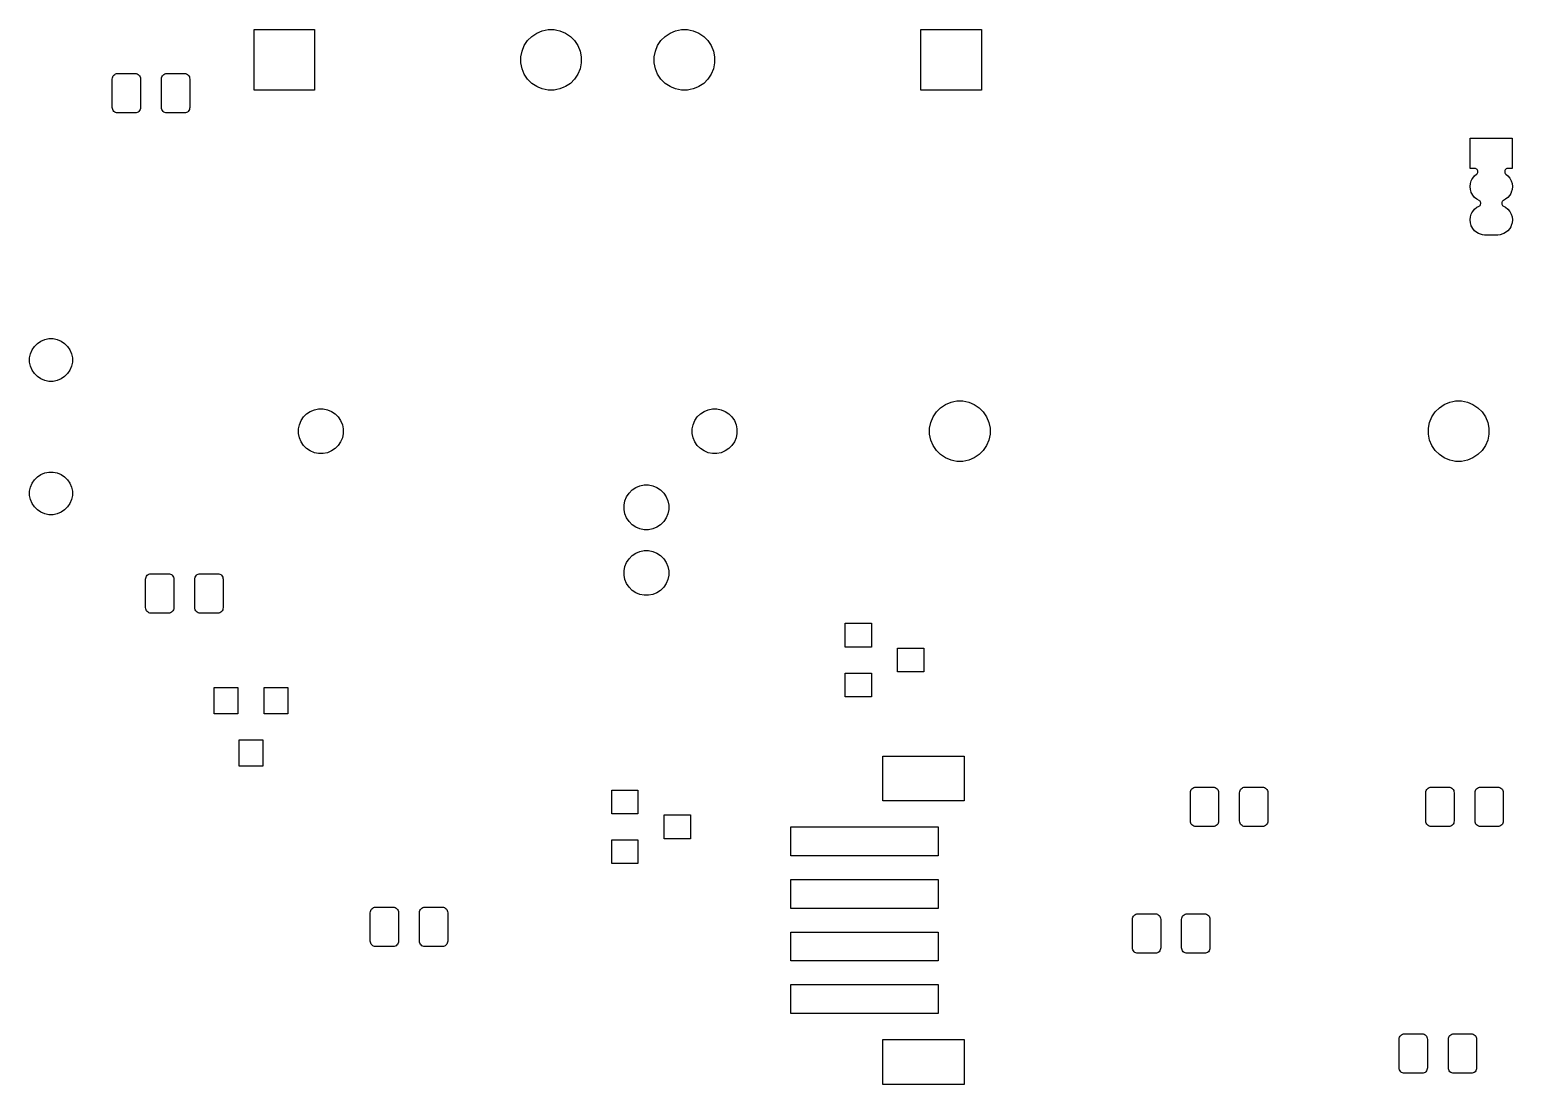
# Model space of a CAD drawing. Extents: x 0.72 to 5.14, y -2.24 to -0.65.
# Drawn here: x 2.918 to 5.142, y -2.236 to -0.655 of the extents above; entities that cross this region are included whole.
import ezdxf

# ---------------------------------------------------------------- set-up
doc = ezdxf.new("R2010")
doc.units = 0
doc.header["$MEASUREMENT"] = 0
doc.layers.add('BLACK', color=7, linetype='CONTINUOUS')

msp = doc.modelspace()

# ---------------------------------------------------------------- linework, layer by layer
at = {"layer": 'BLACK', "linetype": 'CONTINUOUS'}
for p, q in [((3.25469, -0.745315), (3.25469, -0.654685)), ((3.25469, -0.654685), (3.34531, -0.654685)), ((3.34531, -0.654685), (3.34531, -0.745315)), ((3.6648, -0.671113), (3.67111, -0.664802)), ((3.67111, -0.664802), (3.67854, -0.659842)), ((3.67854, -0.659842), (3.68678, -0.656426)), ((3.68678, -0.656426), (3.69116, -0.655556)), ((3.69116, -0.655556), (3.69554, -0.654685)), ((3.69554, -0.654685), (3.70446, -0.654685)), ((3.70446, -0.654685), (3.70884, -0.655556)), ((3.70884, -0.655556), (3.71322, -0.656426)), ((3.71322, -0.656426), (3.72146, -0.659842)), ((3.72146, -0.659842), (3.72889, -0.664802)), ((3.72889, -0.664802), (3.7352, -0.671113)), ((3.8648, -0.671113), (3.87111, -0.664802)), ((3.87111, -0.664802), (3.87854, -0.659842)), ((3.87854, -0.659842), (3.88678, -0.656426)), ((3.88678, -0.656426), (3.89116, -0.655556)), ((3.89116, -0.655556), (3.89554, -0.654685)), ((3.89554, -0.654685), (3.90446, -0.654685)), ((3.90446, -0.654685), (3.90884, -0.655556)), ((3.90884, -0.655556), (3.91322, -0.656426)), ((3.91322, -0.656426), (3.92146, -0.659842)), ((3.92146, -0.659842), (3.92889, -0.664802)), ((3.92889, -0.664802), (3.9352, -0.671113)), ((4.25469, -0.745315), (4.25469, -0.654685)), ((4.25469, -0.654685), (4.34531, -0.654685)), ((4.34531, -0.654685), (4.34531, -0.745315)), ((3.65469, -0.695537), (3.65643, -0.686782)), ((3.65643, -0.686782), (3.65984, -0.678535)), ((3.65984, -0.678535), (3.6648, -0.671113)), ((3.7352, -0.671113), (3.74016, -0.678535)), ((3.74016, -0.678535), (3.74357, -0.686782)), ((3.74357, -0.686782), (3.74531, -0.695537)), ((3.85469, -0.695537), (3.85643, -0.686782)), ((3.85643, -0.686782), (3.85984, -0.678535)), ((3.85984, -0.678535), (3.8648, -0.671113)), ((3.9352, -0.671113), (3.94016, -0.678535)), ((3.94016, -0.678535), (3.94357, -0.686782)), ((3.94357, -0.686782), (3.94531, -0.695537)), ((3.65469, -0.704463), (3.65469, -0.695537)), ((3.65643, -0.713218), (3.65469, -0.704463)), ((3.74531, -0.704463), (3.74357, -0.713218)), ((3.74531, -0.695537), (3.74531, -0.704463)), ((3.85469, -0.704463), (3.85469, -0.695537)), ((3.85643, -0.713218), (3.85469, -0.704463)), ((3.94531, -0.704463), (3.94357, -0.713218)), ((3.94531, -0.695537), (3.94531, -0.704463)), ((3.04189, -0.728814), (3.04207, -0.726989)), ((3.04189, -0.771186), (3.04189, -0.728814)), ((3.04207, -0.726989), (3.04253, -0.725467)), ((3.04253, -0.725467), (3.04328, -0.724064)), ((3.04328, -0.724064), (3.04429, -0.722834)), ((3.04429, -0.722834), (3.04552, -0.721825)), ((3.04552, -0.721825), (3.04692, -0.721075)), ((3.04692, -0.721075), (3.04845, -0.720613)), ((3.04845, -0.720613), (3.05027, -0.720433)), ((3.05027, -0.720433), (3.07591, -0.720433)), ((3.07591, -0.720433), (3.07773, -0.720613)), ((3.07773, -0.720613), (3.07926, -0.721075)), ((3.07926, -0.721075), (3.08066, -0.721825)), ((3.08066, -0.721825), (3.08189, -0.722834)), ((3.08189, -0.722834), (3.0829, -0.724064)), ((3.0829, -0.724064), (3.08365, -0.725467)), ((3.08365, -0.725467), (3.08411, -0.726989)), ((3.08411, -0.726989), (3.08429, -0.728814)), ((3.08429, -0.728814), (3.08429, -0.771186)), ((3.11571, -0.728814), (3.11589, -0.726989)), ((3.11571, -0.771186), (3.11571, -0.728814)), ((3.11589, -0.726989), (3.11635, -0.725467)), ((3.11635, -0.725467), (3.1171, -0.724064)), ((3.1171, -0.724064), (3.11811, -0.722834)), ((3.11811, -0.722834), (3.11934, -0.721825)), ((3.11934, -0.721825), (3.12074, -0.721075)), ((3.12074, -0.721075), (3.12227, -0.720613)), ((3.12227, -0.720613), (3.12409, -0.720433)), ((3.12409, -0.720433), (3.14973, -0.720433)), ((3.14973, -0.720433), (3.15155, -0.720613)), ((3.15155, -0.720613), (3.15308, -0.721075)), ((3.15308, -0.721075), (3.15448, -0.721825)), ((3.15448, -0.721825), (3.15571, -0.722834)), ((3.15571, -0.722834), (3.15672, -0.724064)), ((3.15672, -0.724064), (3.15747, -0.725467)), ((3.15747, -0.725467), (3.15793, -0.726989)), ((3.15793, -0.726989), (3.15811, -0.728814)), ((3.15811, -0.728814), (3.15811, -0.771186)), ((3.65984, -0.721465), (3.65643, -0.713218)), ((3.6648, -0.728887), (3.65984, -0.721465)), ((3.67111, -0.735198), (3.6648, -0.728887)), ((3.7352, -0.728887), (3.72889, -0.735198)), ((3.74016, -0.721465), (3.7352, -0.728887)), ((3.74357, -0.713218), (3.74016, -0.721465)), ((3.85984, -0.721465), (3.85643, -0.713218)), ((3.8648, -0.728887), (3.85984, -0.721465)), ((3.87111, -0.735198), (3.8648, -0.728887)), ((3.9352, -0.728887), (3.92889, -0.735198)), ((3.94016, -0.721465), (3.9352, -0.728887)), ((3.94357, -0.713218), (3.94016, -0.721465)), ((3.34531, -0.745315), (3.25469, -0.745315)), ((3.67854, -0.740158), (3.67111, -0.735198)), ((3.68065, -0.741033), (3.67854, -0.740158)), ((3.67854, -0.740158), (3.67854, -0.740158)), ((3.67854, -0.740158), (3.67854, -0.740158)), ((3.68678, -0.743574), (3.68065, -0.741033)), ((3.69116, -0.744444), (3.68678, -0.743574)), ((3.69554, -0.745315), (3.69116, -0.744444)), ((3.70446, -0.745315), (3.69554, -0.745315)), ((3.70884, -0.744444), (3.70446, -0.745315)), ((3.71322, -0.743574), (3.70884, -0.744444)), ((3.71935, -0.741033), (3.71322, -0.743574)), ((3.72146, -0.740158), (3.71935, -0.741033)), ((3.72889, -0.735198), (3.72146, -0.740158)), ((3.72146, -0.740158), (3.72146, -0.740158)), ((3.72146, -0.740158), (3.72146, -0.740158)), ((3.87854, -0.740158), (3.87111, -0.735198)), ((3.88065, -0.741033), (3.87854, -0.740158)), ((3.87854, -0.740158), (3.87854, -0.740158)), ((3.87854, -0.740158), (3.87854, -0.740158)), ((3.88678, -0.743574), (3.88065, -0.741033)), ((3.89116, -0.744444), (3.88678, -0.743574)), ((3.89554, -0.745315), (3.89116, -0.744444)), ((3.90446, -0.745315), (3.89554, -0.745315)), ((3.90884, -0.744444), (3.90446, -0.745315)), ((3.91322, -0.743574), (3.90884, -0.744444)), ((3.91935, -0.741033), (3.91322, -0.743574)), ((3.92146, -0.740158), (3.91935, -0.741033)), ((3.92889, -0.735198), (3.92146, -0.740158)), ((3.92146, -0.740158), (3.92146, -0.740158)), ((3.92146, -0.740158), (3.92146, -0.740158)), ((4.34531, -0.745315), (4.25469, -0.745315)), ((3.04207, -0.773011), (3.04189, -0.771186)), ((3.04253, -0.774533), (3.04207, -0.773011)), ((3.04328, -0.775936), (3.04253, -0.774533)), ((3.04429, -0.777166), (3.04328, -0.775936)), ((3.04552, -0.778175), (3.04429, -0.777166)), ((3.04692, -0.778925), (3.04552, -0.778175)), ((3.08066, -0.778175), (3.07926, -0.778925)), ((3.08189, -0.777166), (3.08066, -0.778175)), ((3.0829, -0.775936), (3.08189, -0.777166)), ((3.08365, -0.774533), (3.0829, -0.775936)), ((3.08411, -0.773011), (3.08365, -0.774533)), ((3.08429, -0.771186), (3.08411, -0.773011)), ((3.11589, -0.773011), (3.11571, -0.771186)), ((3.11635, -0.774533), (3.11589, -0.773011)), ((3.1171, -0.775936), (3.11635, -0.774533)), ((3.11811, -0.777166), (3.1171, -0.775936)), ((3.11934, -0.778175), (3.11811, -0.777166)), ((3.12074, -0.778925), (3.11934, -0.778175)), ((3.15448, -0.778175), (3.15308, -0.778925)), ((3.15571, -0.777166), (3.15448, -0.778175)), ((3.15672, -0.775936), (3.15571, -0.777166)), ((3.15747, -0.774533), (3.15672, -0.775936)), ((3.15793, -0.773011), (3.15747, -0.774533)), ((3.15811, -0.771186), (3.15793, -0.773011)), ((3.04845, -0.779387), (3.04692, -0.778925)), ((3.05027, -0.779567), (3.04845, -0.779387)), ((3.07591, -0.779567), (3.05027, -0.779567)), ((3.07773, -0.779387), (3.07591, -0.779567)), ((3.07926, -0.778925), (3.07773, -0.779387)), ((3.12227, -0.779387), (3.12074, -0.778925)), ((3.12409, -0.779567), (3.12227, -0.779387)), ((3.14973, -0.779567), (3.12409, -0.779567)), ((3.15155, -0.779387), (3.14973, -0.779567)), ((3.15308, -0.778925), (3.15155, -0.779387)), ((5.07846, -0.862677), (5.07846, -0.817323)), ((5.07846, -0.817323), (5.14154, -0.817323)), ((5.14154, -0.817323), (5.14154, -0.862677)), ((5.08493, -0.862677), (5.07846, -0.862677)), ((5.08542, -0.862701), (5.08493, -0.862677)), ((5.08636, -0.862889), (5.08542, -0.862701)), ((5.08725, -0.863258), (5.08636, -0.862889)), ((5.08806, -0.863794), (5.08725, -0.863258)), ((5.08874, -0.864476), (5.08806, -0.863794)), ((5.08927, -0.865279), (5.08874, -0.864476)), ((5.08964, -0.86617), (5.08927, -0.865279)), ((5.08983, -0.867116), (5.08964, -0.86617)), ((5.08983, -0.868081), (5.08983, -0.867116)), ((5.13024, -0.866638), (5.13014, -0.867598)), ((5.13052, -0.865715), (5.13024, -0.866638)), ((5.13097, -0.864864), (5.13052, -0.865715)), ((5.13159, -0.864119), (5.13097, -0.864864)), ((5.13233, -0.863507), (5.13159, -0.864119)), ((5.13318, -0.863052), (5.13233, -0.863507)), ((5.13411, -0.862772), (5.13318, -0.863052)), ((5.13507, -0.862677), (5.13411, -0.862772)), ((5.14154, -0.862677), (5.13507, -0.862677)), ((5.07835, -0.89), (5.07879, -0.885554)), ((5.07879, -0.885554), (5.08009, -0.88128)), ((5.08009, -0.88128), (5.08111, -0.879363)), ((5.08009, -0.88128), (5.08009, -0.88128)), ((5.08111, -0.879363), (5.0822, -0.87734)), ((5.0822, -0.87734), (5.08503, -0.873887)), ((5.08503, -0.873887), (5.08806, -0.871402)), ((5.08806, -0.871402), (5.08874, -0.87072)), ((5.08874, -0.87072), (5.08927, -0.869918)), ((5.08927, -0.869918), (5.08964, -0.869027)), ((5.08964, -0.869027), (5.08983, -0.868081)), ((5.13014, -0.867598), (5.13024, -0.868558)), ((5.13024, -0.868558), (5.13052, -0.869482)), ((5.13052, -0.869482), (5.13097, -0.870332)), ((5.13097, -0.870332), (5.13159, -0.871078)), ((5.13159, -0.871078), (5.13194, -0.871402)), ((5.13194, -0.871402), (5.13497, -0.873887)), ((5.13497, -0.873887), (5.1378, -0.87734)), ((5.1378, -0.87734), (5.13889, -0.879363)), ((5.13889, -0.879363), (5.13991, -0.88128)), ((5.13991, -0.88128), (5.13991, -0.88128)), ((5.13991, -0.88128), (5.14121, -0.885554)), ((5.14121, -0.885554), (5.14165, -0.89)), ((5.07879, -0.894446), (5.07835, -0.89)), ((5.08, -0.898434), (5.07879, -0.894446)), ((5.08009, -0.89872), (5.08, -0.898434)), ((5.08085, -0.900142), (5.08009, -0.89872)), ((5.0822, -0.90266), (5.08085, -0.900142)), ((5.08503, -0.906113), (5.0822, -0.90266)), ((5.08848, -0.908947), (5.08503, -0.906113)), ((5.09169, -0.91066), (5.08848, -0.908947)), ((5.09249, -0.911196), (5.09169, -0.91066)), ((5.09317, -0.911878), (5.09249, -0.911196)), ((5.12751, -0.911196), (5.12683, -0.911878)), ((5.12831, -0.91066), (5.12751, -0.911196)), ((5.13152, -0.908947), (5.12831, -0.91066)), ((5.13497, -0.906113), (5.13152, -0.908947)), ((5.1378, -0.90266), (5.13497, -0.906113)), ((5.13915, -0.900142), (5.1378, -0.90266)), ((5.13991, -0.89872), (5.13915, -0.900142)), ((5.14, -0.898434), (5.13991, -0.89872)), ((5.14121, -0.894446), (5.14, -0.898434)), ((5.14165, -0.89), (5.14121, -0.894446)), ((5.07879, -0.935554), (5.08009, -0.93128)), ((5.08009, -0.93128), (5.081, -0.92958)), ((5.08009, -0.93128), (5.08009, -0.93128)), ((5.081, -0.92958), (5.0822, -0.92734)), ((5.0822, -0.92734), (5.08503, -0.923887)), ((5.08503, -0.923887), (5.08848, -0.921053)), ((5.08848, -0.921053), (5.09169, -0.91934)), ((5.09169, -0.91934), (5.09249, -0.918804)), ((5.09249, -0.918804), (5.09317, -0.918122)), ((5.09371, -0.91268), (5.09317, -0.911878)), ((5.09317, -0.918122), (5.09371, -0.91732)), ((5.09408, -0.913571), (5.09371, -0.91268)), ((5.09371, -0.91732), (5.09408, -0.916429)), ((5.09427, -0.914518), (5.09408, -0.913571)), ((5.09408, -0.916429), (5.09427, -0.915482)), ((5.09427, -0.915482), (5.09427, -0.914518)), ((5.12592, -0.913571), (5.12573, -0.914518)), ((5.12573, -0.914518), (5.12573, -0.915482)), ((5.12573, -0.915482), (5.12592, -0.916429)), ((5.12629, -0.91268), (5.12592, -0.913571)), ((5.12592, -0.916429), (5.12629, -0.91732)), ((5.12683, -0.911878), (5.12629, -0.91268)), ((5.12629, -0.91732), (5.12683, -0.918122)), ((5.12683, -0.918122), (5.12751, -0.918804)), ((5.12751, -0.918804), (5.12831, -0.91934)), ((5.12831, -0.91934), (5.13152, -0.921053)), ((5.13152, -0.921053), (5.13497, -0.923887)), ((5.13497, -0.923887), (5.1378, -0.92734)), ((5.1378, -0.92734), (5.139, -0.92958)), ((5.139, -0.92958), (5.13991, -0.93128)), ((5.13991, -0.93128), (5.13991, -0.93128)), ((5.13991, -0.93128), (5.14121, -0.935554)), ((5.07835, -0.94), (5.07879, -0.935554)), ((5.07879, -0.944446), (5.07835, -0.94)), ((5.08, -0.948434), (5.07879, -0.944446)), ((5.08009, -0.94872), (5.08, -0.948434)), ((5.08085, -0.950142), (5.08009, -0.94872)), ((5.0822, -0.95266), (5.08085, -0.950142)), ((5.08503, -0.956113), (5.0822, -0.95266)), ((5.08848, -0.958947), (5.08503, -0.956113)), ((5.13497, -0.956113), (5.13152, -0.958947)), ((5.1378, -0.95266), (5.13497, -0.956113)), ((5.13915, -0.950142), (5.1378, -0.95266)), ((5.13991, -0.94872), (5.13915, -0.950142)), ((5.14, -0.948434), (5.13991, -0.94872)), ((5.14121, -0.944446), (5.14, -0.948434)), ((5.14121, -0.935554), (5.14165, -0.94)), ((5.14165, -0.94), (5.14121, -0.944446)), ((5.091, -0.960292), (5.08848, -0.958947)), ((5.09242, -0.961052), (5.091, -0.960292)), ((5.0967, -0.962349), (5.09242, -0.961052)), ((5.09242, -0.961052), (5.09242, -0.961052)), ((5.10003, -0.962677), (5.0967, -0.962349)), ((5.11997, -0.962677), (5.10003, -0.962677)), ((5.1233, -0.962349), (5.11997, -0.962677)), ((5.12758, -0.961052), (5.1233, -0.962349)), ((5.129, -0.960292), (5.12758, -0.961052)), ((5.12758, -0.961052), (5.12758, -0.961052)), ((5.13152, -0.958947), (5.129, -0.960292)), ((2.92163, -1.13484), (2.92514, -1.1296)), ((2.92514, -1.1296), (2.9296, -1.12514)), ((2.9296, -1.12514), (2.93484, -1.12163)), ((2.93484, -1.12163), (2.94066, -1.11922)), ((2.94066, -1.11922), (2.94685, -1.11799)), ((2.94685, -1.11799), (2.95315, -1.11799)), ((2.95315, -1.11799), (2.95934, -1.11922)), ((2.95934, -1.11922), (2.96516, -1.12163)), ((2.96516, -1.12163), (2.9704, -1.12514)), ((2.9704, -1.12514), (2.97486, -1.1296)), ((2.97486, -1.1296), (2.97837, -1.13484)), ((2.91799, -1.14685), (2.91922, -1.14066)), ((2.91799, -1.15315), (2.91799, -1.14685)), ((2.91922, -1.15934), (2.91799, -1.15315)), ((2.91922, -1.14066), (2.92163, -1.13484)), ((2.97837, -1.13484), (2.98078, -1.14066)), ((2.98078, -1.14066), (2.98201, -1.14685)), ((2.98201, -1.15315), (2.98078, -1.15934)), ((2.98201, -1.14685), (2.98201, -1.15315)), ((2.92163, -1.16516), (2.91922, -1.15934)), ((2.92514, -1.1704), (2.92163, -1.16516)), ((2.9296, -1.17486), (2.92514, -1.1704)), ((2.93484, -1.17836), (2.9296, -1.17486)), ((2.94066, -1.18078), (2.93484, -1.17836)), ((2.96516, -1.17836), (2.95934, -1.18078)), ((2.9704, -1.17486), (2.96516, -1.17836)), ((2.97486, -1.1704), (2.9704, -1.17486)), ((2.97837, -1.16516), (2.97486, -1.1704)), ((2.98078, -1.15934), (2.97837, -1.16516)), ((2.94685, -1.18201), (2.94066, -1.18078)), ((2.95315, -1.18201), (2.94685, -1.18201)), ((2.95934, -1.18078), (2.95315, -1.18201)), ((4.27786, -1.22787), (4.28417, -1.22156)), ((4.28417, -1.22156), (4.29159, -1.2166)), ((4.29159, -1.2166), (4.29984, -1.21318)), ((4.29984, -1.21318), (4.30421, -1.21231)), ((4.30421, -1.21231), (4.30859, -1.21144)), ((4.30859, -1.21144), (4.31752, -1.21144)), ((4.31752, -1.21144), (4.3219, -1.21231)), ((4.3219, -1.21231), (4.32627, -1.21318)), ((4.32627, -1.21318), (4.33452, -1.2166)), ((4.33452, -1.2166), (4.34194, -1.22156)), ((4.34194, -1.22156), (4.34825, -1.22787)), ((5.02589, -1.22787), (5.0322, -1.22156)), ((5.0322, -1.22156), (5.03962, -1.2166)), ((5.03962, -1.2166), (5.04787, -1.21318)), ((5.04787, -1.21318), (5.05225, -1.21231)), ((5.05225, -1.21231), (5.05662, -1.21144)), ((5.05662, -1.21144), (5.06555, -1.21144)), ((5.06555, -1.21144), (5.06993, -1.21231)), ((5.06993, -1.21231), (5.0743, -1.21318)), ((5.0743, -1.21318), (5.08255, -1.2166)), ((5.08255, -1.2166), (5.08997, -1.22156)), ((5.08997, -1.22156), (5.09629, -1.22787)), ((3.32251, -1.24698), (3.32503, -1.24089)), ((3.32503, -1.24089), (3.3287, -1.2354)), ((3.3287, -1.2354), (3.33337, -1.23073)), ((3.33337, -1.23073), (3.33885, -1.22707)), ((3.33885, -1.22707), (3.34495, -1.22454)), ((3.34495, -1.22454), (3.35142, -1.22325)), ((3.35142, -1.22325), (3.35802, -1.22325)), ((3.35802, -1.22325), (3.3645, -1.22454)), ((3.3645, -1.22454), (3.37059, -1.22707)), ((3.37059, -1.22707), (3.37608, -1.23073)), ((3.37608, -1.23073), (3.38075, -1.2354)), ((3.38075, -1.2354), (3.38442, -1.24089)), ((3.38442, -1.24089), (3.38694, -1.24698)), ((3.91306, -1.24698), (3.91558, -1.24089)), ((3.91558, -1.24089), (3.91925, -1.2354)), ((3.91925, -1.2354), (3.92392, -1.23073)), ((3.92392, -1.23073), (3.92941, -1.22707)), ((3.92941, -1.22707), (3.9355, -1.22454)), ((3.9355, -1.22454), (3.94198, -1.22325)), ((3.94198, -1.22325), (3.94858, -1.22325)), ((3.94858, -1.22325), (3.95505, -1.22454)), ((3.95505, -1.22454), (3.96115, -1.22707)), ((3.96115, -1.22707), (3.96663, -1.23073)), ((3.96663, -1.23073), (3.9713, -1.2354)), ((3.9713, -1.2354), (3.97497, -1.24089)), ((3.97497, -1.24089), (3.97749, -1.24698)), ((4.26774, -1.25229), (4.26948, -1.24354)), ((4.26948, -1.24354), (4.2729, -1.23529)), ((4.2729, -1.23529), (4.27786, -1.22787)), ((4.2729, -1.23529), (4.2729, -1.23529)), ((4.34825, -1.22787), (4.35321, -1.23529)), ((4.35321, -1.23529), (4.35321, -1.23529)), ((4.35321, -1.23529), (4.35663, -1.24354)), ((4.35663, -1.24354), (4.35837, -1.25229)), ((5.01577, -1.25229), (5.01751, -1.24354)), ((5.01751, -1.24354), (5.02093, -1.23529)), ((5.02093, -1.23529), (5.02589, -1.22787)), ((5.02093, -1.23529), (5.02093, -1.23529)), ((5.09629, -1.22787), (5.10124, -1.23529)), ((5.10124, -1.23529), (5.10124, -1.23529)), ((5.10124, -1.23529), (5.10466, -1.24354)), ((5.10466, -1.24354), (5.1064, -1.25229)), ((3.32122, -1.25346), (3.32251, -1.24698)), ((3.32122, -1.26006), (3.32122, -1.25346)), ((3.32251, -1.26653), (3.32122, -1.26006)), ((3.32503, -1.27263), (3.32251, -1.26653)), ((3.38694, -1.26653), (3.38442, -1.27263)), ((3.38694, -1.24698), (3.38823, -1.25346)), ((3.38823, -1.26006), (3.38694, -1.26653)), ((3.38823, -1.25346), (3.38823, -1.26006)), ((3.91177, -1.25346), (3.91306, -1.24698)), ((3.91177, -1.26006), (3.91177, -1.25346)), ((3.91306, -1.26653), (3.91177, -1.26006)), ((3.91558, -1.27263), (3.91306, -1.26653)), ((3.97749, -1.26653), (3.97497, -1.27263)), ((3.97749, -1.24698), (3.97878, -1.25346)), ((3.97878, -1.26006), (3.97749, -1.26653)), ((3.97878, -1.25346), (3.97878, -1.26006)), ((4.26774, -1.26122), (4.26774, -1.25229)), ((4.26948, -1.26997), (4.26774, -1.26122)), ((4.35837, -1.26122), (4.35663, -1.26997)), ((4.35837, -1.25229), (4.35837, -1.26122)), ((5.01577, -1.26122), (5.01577, -1.25229)), ((5.01751, -1.26997), (5.01577, -1.26122)), ((5.1064, -1.26122), (5.10466, -1.26997)), ((5.1064, -1.25229), (5.1064, -1.26122)), ((3.3287, -1.27811), (3.32503, -1.27263)), ((3.33337, -1.28278), (3.3287, -1.27811)), ((3.33885, -1.28645), (3.33337, -1.28278)), ((3.34495, -1.28897), (3.33885, -1.28645)), ((3.35142, -1.29026), (3.34495, -1.28897)), ((3.3645, -1.28897), (3.35802, -1.29026)), ((3.37059, -1.28645), (3.3645, -1.28897)), ((3.37608, -1.28278), (3.37059, -1.28645)), ((3.38075, -1.27811), (3.37608, -1.28278)), ((3.38442, -1.27263), (3.38075, -1.27811)), ((3.91925, -1.27811), (3.91558, -1.27263)), ((3.92392, -1.28278), (3.91925, -1.27811)), ((3.92941, -1.28645), (3.92392, -1.28278)), ((3.9355, -1.28897), (3.92941, -1.28645)), ((3.94198, -1.29026), (3.9355, -1.28897)), ((3.95505, -1.28897), (3.94858, -1.29026)), ((3.96115, -1.28645), (3.95505, -1.28897)), ((3.96663, -1.28278), (3.96115, -1.28645)), ((3.9713, -1.27811), (3.96663, -1.28278)), ((3.97497, -1.27263), (3.9713, -1.27811)), ((4.27285, -1.27811), (4.26948, -1.26997)), ((4.2729, -1.27822), (4.27285, -1.27811)), ((4.27786, -1.28564), (4.2729, -1.27822)), ((4.28417, -1.29195), (4.27786, -1.28564)), ((4.34825, -1.28564), (4.34194, -1.29195)), ((4.35321, -1.27822), (4.34825, -1.28564)), ((4.35326, -1.27811), (4.35321, -1.27822)), ((4.35663, -1.26997), (4.35326, -1.27811)), ((5.02088, -1.27811), (5.01751, -1.26997)), ((5.02093, -1.27822), (5.02088, -1.27811)), ((5.02589, -1.28564), (5.02093, -1.27822)), ((5.0322, -1.29195), (5.02589, -1.28564)), ((5.09629, -1.28564), (5.08997, -1.29195)), ((5.10124, -1.27822), (5.09629, -1.28564)), ((5.10129, -1.27811), (5.10124, -1.27822)), ((5.10466, -1.26997), (5.10129, -1.27811)), ((3.35802, -1.29026), (3.35142, -1.29026)), ((3.94858, -1.29026), (3.94198, -1.29026)), ((4.29159, -1.29691), (4.28417, -1.29195)), ((4.29984, -1.30033), (4.29159, -1.29691)), ((4.30421, -1.3012), (4.29984, -1.30033)), ((4.30859, -1.30207), (4.30421, -1.3012)), ((4.31752, -1.30207), (4.30859, -1.30207)), ((4.3219, -1.3012), (4.31752, -1.30207)), ((4.32627, -1.30033), (4.3219, -1.3012)), ((4.33452, -1.29691), (4.32627, -1.30033)), ((4.34194, -1.29195), (4.33452, -1.29691)), ((5.03962, -1.29691), (5.0322, -1.29195)), ((5.04787, -1.30033), (5.03962, -1.29691)), ((5.05225, -1.3012), (5.04787, -1.30033)), ((5.05662, -1.30207), (5.05225, -1.3012)), ((5.06555, -1.30207), (5.05662, -1.30207)), ((5.06993, -1.3012), (5.06555, -1.30207)), ((5.0743, -1.30033), (5.06993, -1.3012)), ((5.08255, -1.29691), (5.0743, -1.30033)), ((5.08997, -1.29195), (5.08255, -1.29691)), ((2.92163, -1.33484), (2.92514, -1.3296)), ((2.92514, -1.3296), (2.9296, -1.32514)), ((2.9296, -1.32514), (2.93484, -1.32163)), ((2.93484, -1.32163), (2.94066, -1.31922)), ((2.94066, -1.31922), (2.94685, -1.31799)), ((2.94685, -1.31799), (2.95315, -1.31799)), ((2.95315, -1.31799), (2.95934, -1.31922)), ((2.95934, -1.31922), (2.96516, -1.32163)), ((2.96516, -1.32163), (2.9704, -1.32514)), ((2.9704, -1.32514), (2.97486, -1.3296)), ((2.97486, -1.3296), (2.97837, -1.33484)), ((2.91799, -1.34685), (2.91922, -1.34066)), ((2.91799, -1.35315), (2.91799, -1.34685)), ((2.91922, -1.35934), (2.91799, -1.35315)), ((2.91922, -1.34066), (2.92163, -1.33484)), ((2.97837, -1.33484), (2.98078, -1.34066)), ((2.98078, -1.34066), (2.98201, -1.34685)), ((2.98201, -1.35315), (2.98078, -1.35934)), ((2.98201, -1.34685), (2.98201, -1.35315)), ((3.8107, -1.36116), (3.81322, -1.35506)), ((3.81322, -1.35506), (3.81689, -1.34957)), ((3.81689, -1.34957), (3.82156, -1.3449)), ((3.82156, -1.3449), (3.82704, -1.34124)), ((3.82704, -1.34124), (3.83314, -1.33871)), ((3.83314, -1.33871), (3.83961, -1.33743)), ((3.83961, -1.33743), (3.84621, -1.33743)), ((3.84621, -1.33743), (3.85269, -1.33871)), ((3.85269, -1.33871), (3.85878, -1.34124)), ((3.85878, -1.34124), (3.86427, -1.3449)), ((3.86427, -1.3449), (3.86894, -1.34957)), ((3.86894, -1.34957), (3.8726, -1.35506)), ((3.8726, -1.35506), (3.87513, -1.36116)), ((2.92163, -1.36516), (2.91922, -1.35934)), ((2.92514, -1.3704), (2.92163, -1.36516)), ((2.9296, -1.37486), (2.92514, -1.3704)), ((2.93484, -1.37837), (2.9296, -1.37486)), ((2.94066, -1.38078), (2.93484, -1.37837)), ((2.96516, -1.37837), (2.95934, -1.38078)), ((2.9704, -1.37486), (2.96516, -1.37837)), ((2.97486, -1.3704), (2.9704, -1.37486)), ((2.97837, -1.36516), (2.97486, -1.3704)), ((2.98078, -1.35934), (2.97837, -1.36516)), ((3.80941, -1.36763), (3.8107, -1.36116)), ((3.80941, -1.37423), (3.80941, -1.36763)), ((3.8107, -1.3807), (3.80941, -1.37423)), ((3.87513, -1.36116), (3.87642, -1.36763)), ((3.87642, -1.37423), (3.87513, -1.3807)), ((3.87642, -1.36763), (3.87642, -1.37423)), ((2.94685, -1.38201), (2.94066, -1.38078)), ((2.95315, -1.38201), (2.94685, -1.38201)), ((2.95934, -1.38078), (2.95315, -1.38201)), ((3.81322, -1.3868), (3.8107, -1.3807)), ((3.81689, -1.39229), (3.81322, -1.3868)), ((3.82156, -1.39695), (3.81689, -1.39229)), ((3.82704, -1.40062), (3.82156, -1.39695)), ((3.83314, -1.40315), (3.82704, -1.40062)), ((3.85878, -1.40062), (3.85269, -1.40315)), ((3.86427, -1.39695), (3.85878, -1.40062)), ((3.86894, -1.39229), (3.86427, -1.39695)), ((3.8726, -1.3868), (3.86894, -1.39229)), ((3.87513, -1.3807), (3.8726, -1.3868)), ((3.83961, -1.40443), (3.83314, -1.40315)), ((3.84621, -1.40443), (3.83961, -1.40443)), ((3.85269, -1.40315), (3.84621, -1.40443)), ((3.81689, -1.448), (3.82156, -1.44333)), ((3.82156, -1.44333), (3.82704, -1.43966)), ((3.82704, -1.43966), (3.83314, -1.43714)), ((3.83314, -1.43714), (3.83961, -1.43585)), ((3.83961, -1.43585), (3.84621, -1.43585)), ((3.84621, -1.43585), (3.85269, -1.43714)), ((3.85269, -1.43714), (3.85878, -1.43966)), ((3.85878, -1.43966), (3.86427, -1.44333)), ((3.86427, -1.44333), (3.86894, -1.448)), ((3.80941, -1.46605), (3.8107, -1.45958)), ((3.80941, -1.47265), (3.80941, -1.46605)), ((3.8107, -1.45958), (3.81322, -1.45348)), ((3.81322, -1.45348), (3.81689, -1.448)), ((3.86894, -1.448), (3.8726, -1.45348)), ((3.8726, -1.45348), (3.87513, -1.45958)), ((3.87513, -1.45958), (3.87642, -1.46605)), ((3.87642, -1.46605), (3.87642, -1.47265)), ((3.09189, -1.47881), (3.09207, -1.47699)), ((3.09189, -1.52119), (3.09189, -1.47881)), ((3.09207, -1.47699), (3.09253, -1.47547)), ((3.09253, -1.47547), (3.09328, -1.47406)), ((3.09328, -1.47406), (3.09429, -1.47283)), ((3.09429, -1.47283), (3.09552, -1.47182)), ((3.09552, -1.47182), (3.09692, -1.47107)), ((3.09692, -1.47107), (3.09845, -1.47061)), ((3.09845, -1.47061), (3.10027, -1.47043)), ((3.10027, -1.47043), (3.12591, -1.47043)), ((3.12591, -1.47043), (3.12773, -1.47061)), ((3.12773, -1.47061), (3.12926, -1.47107)), ((3.12926, -1.47107), (3.13066, -1.47182)), ((3.13066, -1.47182), (3.13189, -1.47283)), ((3.13189, -1.47283), (3.1329, -1.47406)), ((3.1329, -1.47406), (3.13365, -1.47547)), ((3.13365, -1.47547), (3.13411, -1.47699)), ((3.13411, -1.47699), (3.13429, -1.47881)), ((3.13429, -1.47881), (3.13429, -1.52119)), ((3.16571, -1.47881), (3.16589, -1.47699)), ((3.16571, -1.52119), (3.16571, -1.47881)), ((3.16589, -1.47699), (3.16635, -1.47547)), ((3.16635, -1.47547), (3.1671, -1.47406)), ((3.1671, -1.47406), (3.16811, -1.47283)), ((3.16811, -1.47283), (3.16934, -1.47182)), ((3.16934, -1.47182), (3.17074, -1.47107)), ((3.17074, -1.47107), (3.17227, -1.47061)), ((3.17227, -1.47061), (3.17409, -1.47043)), ((3.17409, -1.47043), (3.19973, -1.47043)), ((3.19973, -1.47043), (3.20155, -1.47061)), ((3.20155, -1.47061), (3.20308, -1.47107)), ((3.20308, -1.47107), (3.20448, -1.47182)), ((3.20448, -1.47182), (3.20571, -1.47283)), ((3.20571, -1.47283), (3.20672, -1.47406)), ((3.20672, -1.47406), (3.20747, -1.47547)), ((3.20747, -1.47547), (3.20793, -1.47699)), ((3.20793, -1.47699), (3.20811, -1.47881)), ((3.20811, -1.47881), (3.20811, -1.52119)), ((3.8107, -1.47913), (3.80941, -1.47265)), ((3.81322, -1.48522), (3.8107, -1.47913)), ((3.81689, -1.49071), (3.81322, -1.48522)), ((3.8726, -1.48522), (3.86894, -1.49071)), ((3.87513, -1.47913), (3.8726, -1.48522)), ((3.87642, -1.47265), (3.87513, -1.47913)), ((3.82156, -1.49538), (3.81689, -1.49071)), ((3.82704, -1.49905), (3.82156, -1.49538)), ((3.83314, -1.50157), (3.82704, -1.49905)), ((3.83961, -1.50286), (3.83314, -1.50157)), ((3.84621, -1.50286), (3.83961, -1.50286)), ((3.85269, -1.50157), (3.84621, -1.50286)), ((3.85878, -1.49905), (3.85269, -1.50157)), ((3.86427, -1.49538), (3.85878, -1.49905)), ((3.86894, -1.49071), (3.86427, -1.49538)), ((3.09207, -1.52301), (3.09189, -1.52119)), ((3.09253, -1.52453), (3.09207, -1.52301)), ((3.09328, -1.52594), (3.09253, -1.52453)), ((3.09429, -1.52717), (3.09328, -1.52594)), ((3.09552, -1.52818), (3.09429, -1.52717)), ((3.09692, -1.52893), (3.09552, -1.52818)), ((3.09845, -1.52939), (3.09692, -1.52893)), ((3.10027, -1.52957), (3.09845, -1.52939)), ((3.12591, -1.52957), (3.10027, -1.52957)), ((3.12773, -1.52939), (3.12591, -1.52957)), ((3.12926, -1.52893), (3.12773, -1.52939)), ((3.13066, -1.52818), (3.12926, -1.52893)), ((3.13189, -1.52717), (3.13066, -1.52818)), ((3.1329, -1.52594), (3.13189, -1.52717)), ((3.13365, -1.52453), (3.1329, -1.52594)), ((3.13411, -1.52301), (3.13365, -1.52453)), ((3.13429, -1.52119), (3.13411, -1.52301)), ((3.16589, -1.52301), (3.16571, -1.52119)), ((3.16635, -1.52453), (3.16589, -1.52301)), ((3.1671, -1.52594), (3.16635, -1.52453)), ((3.16811, -1.52717), (3.1671, -1.52594)), ((3.16934, -1.52818), (3.16811, -1.52717)), ((3.17074, -1.52893), (3.16934, -1.52818)), ((3.17227, -1.52939), (3.17074, -1.52893)), ((3.17409, -1.52957), (3.17227, -1.52939)), ((3.19973, -1.52957), (3.17409, -1.52957)), ((3.20155, -1.52939), (3.19973, -1.52957)), ((3.20308, -1.52893), (3.20155, -1.52939)), ((3.20448, -1.52818), (3.20308, -1.52893)), ((3.20571, -1.52717), (3.20448, -1.52818)), ((3.20672, -1.52594), (3.20571, -1.52717)), ((3.20747, -1.52453), (3.20672, -1.52594)), ((3.20793, -1.52301), (3.20747, -1.52453)), ((3.20811, -1.52119), (3.20793, -1.52301)), ((4.14091, -1.58035), (4.14091, -1.54484)), ((4.14091, -1.54484), (4.18035, -1.54484)), ((4.18035, -1.54484), (4.18035, -1.58035)), ((4.18035, -1.58035), (4.14091, -1.58035)), ((4.21965, -1.61776), (4.21965, -1.58224)), ((4.21965, -1.58224), (4.25909, -1.58224)), ((4.25909, -1.58224), (4.25909, -1.61776)), ((4.14091, -1.65516), (4.14091, -1.61965)), ((4.14091, -1.61965), (4.18035, -1.61965)), ((4.18035, -1.61965), (4.18035, -1.65516)), ((4.25909, -1.61776), (4.21965, -1.61776)), ((3.19484, -1.68035), (3.19484, -1.64091)), ((3.19484, -1.64091), (3.23035, -1.64091)), ((3.23035, -1.64091), (3.23035, -1.68035)), ((3.26965, -1.68035), (3.26965, -1.64091)), ((3.26965, -1.64091), (3.30516, -1.64091)), ((3.30516, -1.64091), (3.30516, -1.68035)), ((4.18035, -1.65516), (4.14091, -1.65516)), ((3.23035, -1.68035), (3.19484, -1.68035)), ((3.30516, -1.68035), (3.26965, -1.68035)), ((3.23224, -1.75909), (3.23224, -1.71965)), ((3.23224, -1.71965), (3.26776, -1.71965)), ((3.26776, -1.71965), (3.26776, -1.75909)), ((4.19752, -1.81091), (4.19752, -1.7439)), ((4.19752, -1.7439), (4.31965, -1.7439)), ((4.31965, -1.7439), (4.31965, -1.81091)), ((3.26776, -1.75909), (3.23224, -1.75909)), ((3.79091, -1.83035), (3.79091, -1.79484)), ((3.79091, -1.79484), (3.83035, -1.79484)), ((3.83035, -1.79484), (3.83035, -1.83035)), ((4.6588, -1.79881), (4.65898, -1.79699)), ((4.6588, -1.84119), (4.6588, -1.79881)), ((4.65898, -1.79699), (4.65944, -1.79547)), ((4.65944, -1.79547), (4.66019, -1.79406)), ((4.66019, -1.79406), (4.6612, -1.79283)), ((4.6612, -1.79283), (4.66243, -1.79182)), ((4.66243, -1.79182), (4.66383, -1.79107)), ((4.66383, -1.79107), (4.66536, -1.79061)), ((4.66536, -1.79061), (4.66718, -1.79043)), ((4.66718, -1.79043), (4.69282, -1.79043)), ((4.69282, -1.79043), (4.69464, -1.79061)), ((4.69464, -1.79061), (4.69617, -1.79107)), ((4.69617, -1.79107), (4.69757, -1.79182)), ((4.69757, -1.79182), (4.6988, -1.79283)), ((4.6988, -1.79283), (4.69981, -1.79406)), ((4.69981, -1.79406), (4.70056, -1.79547)), ((4.70056, -1.79547), (4.70102, -1.79699)), ((4.70102, -1.79699), (4.7012, -1.79881)), ((4.7012, -1.79881), (4.7012, -1.84119)), ((4.73262, -1.79881), (4.7328, -1.79699)), ((4.73262, -1.84119), (4.73262, -1.79881)), ((4.7328, -1.79699), (4.73326, -1.79547)), ((4.73326, -1.79547), (4.73401, -1.79406)), ((4.73401, -1.79406), (4.73502, -1.79283)), ((4.73502, -1.79283), (4.73625, -1.79182)), ((4.73625, -1.79182), (4.73765, -1.79107)), ((4.73765, -1.79107), (4.73917, -1.79061)), ((4.73917, -1.79061), (4.741, -1.79043)), ((4.741, -1.79043), (4.76664, -1.79043)), ((4.76664, -1.79043), (4.76846, -1.79061)), ((4.76846, -1.79061), (4.76999, -1.79107)), ((4.76999, -1.79107), (4.77139, -1.79182)), ((4.77139, -1.79182), (4.77262, -1.79283)), ((4.77262, -1.79283), (4.77363, -1.79406)), ((4.77363, -1.79406), (4.77438, -1.79547)), ((4.77438, -1.79547), (4.77484, -1.79699)), ((4.77484, -1.79699), (4.77502, -1.79881)), ((4.77502, -1.79881), (4.77502, -1.84119)), ((5.01189, -1.79881), (5.01207, -1.79699)), ((5.01189, -1.84119), (5.01189, -1.79881)), ((5.01207, -1.79699), (5.01253, -1.79547)), ((5.01253, -1.79547), (5.01328, -1.79406)), ((5.01328, -1.79406), (5.01429, -1.79283)), ((5.01429, -1.79283), (5.01552, -1.79182)), ((5.01552, -1.79182), (5.01692, -1.79107)), ((5.01692, -1.79107), (5.01845, -1.79061)), ((5.01845, -1.79061), (5.02027, -1.79043)), ((5.02027, -1.79043), (5.04591, -1.79043)), ((5.04591, -1.79043), (5.04773, -1.79061)), ((5.04773, -1.79061), (5.04926, -1.79107)), ((5.04926, -1.79107), (5.05066, -1.79182)), ((5.05066, -1.79182), (5.05189, -1.79283)), ((5.05189, -1.79283), (5.0529, -1.79406)), ((5.0529, -1.79406), (5.05365, -1.79547)), ((5.05365, -1.79547), (5.05411, -1.79699)), ((5.05411, -1.79699), (5.05429, -1.79881)), ((5.05429, -1.79881), (5.05429, -1.84119)), ((5.08571, -1.79881), (5.08589, -1.79699)), ((5.08571, -1.84119), (5.08571, -1.79881)), ((5.08589, -1.79699), (5.08635, -1.79547)), ((5.08635, -1.79547), (5.0871, -1.79406)), ((5.0871, -1.79406), (5.08811, -1.79283)), ((5.08811, -1.79283), (5.08934, -1.79182)), ((5.08934, -1.79182), (5.09074, -1.79107)), ((5.09074, -1.79107), (5.09227, -1.79061)), ((5.09227, -1.79061), (5.09409, -1.79043)), ((5.09409, -1.79043), (5.11973, -1.79043)), ((5.11973, -1.79043), (5.12155, -1.79061)), ((5.12155, -1.79061), (5.12308, -1.79107)), ((5.12308, -1.79107), (5.12448, -1.79182)), ((5.12448, -1.79182), (5.12571, -1.79283)), ((5.12571, -1.79283), (5.12672, -1.79406)), ((5.12672, -1.79406), (5.12747, -1.79547)), ((5.12747, -1.79547), (5.12793, -1.79699)), ((5.12793, -1.79699), (5.12811, -1.79881)), ((5.12811, -1.79881), (5.12811, -1.84119)), ((4.31965, -1.81091), (4.19752, -1.81091)), ((3.83035, -1.83035), (3.79091, -1.83035)), ((3.86965, -1.86776), (3.86965, -1.83224)), ((3.86965, -1.83224), (3.90909, -1.83224)), ((3.90909, -1.83224), (3.90909, -1.86776)), ((4.65898, -1.84301), (4.6588, -1.84119)), ((4.65944, -1.84453), (4.65898, -1.84301)), ((4.66019, -1.84594), (4.65944, -1.84453)), ((4.70056, -1.84453), (4.69981, -1.84594)), ((4.70102, -1.84301), (4.70056, -1.84453)), ((4.7012, -1.84119), (4.70102, -1.84301)), ((4.7328, -1.84301), (4.73262, -1.84119)), ((4.73326, -1.84453), (4.7328, -1.84301)), ((4.73401, -1.84594), (4.73326, -1.84453)), ((4.77438, -1.84453), (4.77363, -1.84594)), ((4.77484, -1.84301), (4.77438, -1.84453)), ((4.77502, -1.84119), (4.77484, -1.84301)), ((5.01207, -1.84301), (5.01189, -1.84119)), ((5.01253, -1.84453), (5.01207, -1.84301)), ((5.01328, -1.84594), (5.01253, -1.84453)), ((5.05365, -1.84453), (5.0529, -1.84594)), ((5.05411, -1.84301), (5.05365, -1.84453)), ((5.05429, -1.84119), (5.05411, -1.84301)), ((5.08589, -1.84301), (5.08571, -1.84119)), ((5.08635, -1.84453), (5.08589, -1.84301)), ((5.0871, -1.84594), (5.08635, -1.84453)), ((5.12747, -1.84453), (5.12672, -1.84594)), ((5.12793, -1.84301), (5.12747, -1.84453)), ((5.12811, -1.84119), (5.12793, -1.84301)), ((3.90909, -1.86776), (3.86965, -1.86776)), ((4.05972, -1.89358), (4.05972, -1.8502)), ((4.05972, -1.8502), (4.28028, -1.8502)), ((4.28028, -1.8502), (4.28028, -1.89358)), ((4.6612, -1.84717), (4.66019, -1.84594)), ((4.66243, -1.84818), (4.6612, -1.84717)), ((4.66383, -1.84893), (4.66243, -1.84818)), ((4.66536, -1.84939), (4.66383, -1.84893)), ((4.66718, -1.84957), (4.66536, -1.84939)), ((4.69282, -1.84957), (4.66718, -1.84957)), ((4.69464, -1.84939), (4.69282, -1.84957)), ((4.69617, -1.84893), (4.69464, -1.84939)), ((4.69757, -1.84818), (4.69617, -1.84893)), ((4.6988, -1.84717), (4.69757, -1.84818)), ((4.69981, -1.84594), (4.6988, -1.84717)), ((4.73502, -1.84717), (4.73401, -1.84594)), ((4.73625, -1.84818), (4.73502, -1.84717)), ((4.73765, -1.84893), (4.73625, -1.84818)), ((4.73917, -1.84939), (4.73765, -1.84893)), ((4.741, -1.84957), (4.73917, -1.84939)), ((4.76664, -1.84957), (4.741, -1.84957)), ((4.76846, -1.84939), (4.76664, -1.84957)), ((4.76999, -1.84893), (4.76846, -1.84939)), ((4.77139, -1.84818), (4.76999, -1.84893)), ((4.77262, -1.84717), (4.77139, -1.84818)), ((4.77363, -1.84594), (4.77262, -1.84717)), ((5.01429, -1.84717), (5.01328, -1.84594)), ((5.01552, -1.84818), (5.01429, -1.84717)), ((5.01692, -1.84893), (5.01552, -1.84818)), ((5.01845, -1.84939), (5.01692, -1.84893)), ((5.02027, -1.84957), (5.01845, -1.84939)), ((5.04591, -1.84957), (5.02027, -1.84957)), ((5.04773, -1.84939), (5.04591, -1.84957)), ((5.04926, -1.84893), (5.04773, -1.84939)), ((5.05066, -1.84818), (5.04926, -1.84893)), ((5.05189, -1.84717), (5.05066, -1.84818)), ((5.0529, -1.84594), (5.05189, -1.84717)), ((5.08811, -1.84717), (5.0871, -1.84594)), ((5.08934, -1.84818), (5.08811, -1.84717)), ((5.09074, -1.84893), (5.08934, -1.84818)), ((5.09227, -1.84939), (5.09074, -1.84893)), ((5.09409, -1.84957), (5.09227, -1.84939)), ((5.11973, -1.84957), (5.09409, -1.84957)), ((5.12155, -1.84939), (5.11973, -1.84957)), ((5.12308, -1.84893), (5.12155, -1.84939)), ((5.12448, -1.84818), (5.12308, -1.84893)), ((5.12571, -1.84717), (5.12448, -1.84818)), ((5.12672, -1.84594), (5.12571, -1.84717)), ((3.79091, -1.90516), (3.79091, -1.86965)), ((3.79091, -1.86965), (3.83035, -1.86965)), ((3.83035, -1.86965), (3.83035, -1.90516)), ((3.83035, -1.90516), (3.79091, -1.90516)), ((4.28028, -1.89358), (4.05972, -1.89358)), ((4.05972, -1.97232), (4.05972, -1.92894)), ((4.05972, -1.92894), (4.28028, -1.92894)), ((4.28028, -1.92894), (4.28028, -1.97232)), ((3.4288, -1.97881), (3.42898, -1.97699)), ((3.4288, -2.02119), (3.4288, -1.97881)), ((3.42898, -1.97699), (3.42944, -1.97547)), ((3.42944, -1.97547), (3.43019, -1.97406)), ((3.43019, -1.97406), (3.4312, -1.97283)), ((3.4312, -1.97283), (3.43243, -1.97182)), ((3.43243, -1.97182), (3.43383, -1.97107)), ((3.43383, -1.97107), (3.43536, -1.97061)), ((3.43536, -1.97061), (3.43718, -1.97043)), ((3.43718, -1.97043), (3.46282, -1.97043)), ((3.46282, -1.97043), (3.46464, -1.97061)), ((3.46464, -1.97061), (3.46617, -1.97107)), ((3.46617, -1.97107), (3.46757, -1.97182)), ((3.46757, -1.97182), (3.4688, -1.97283)), ((3.4688, -1.97283), (3.46981, -1.97406)), ((3.46981, -1.97406), (3.47056, -1.97547)), ((3.47056, -1.97547), (3.47102, -1.97699)), ((3.47102, -1.97699), (3.4712, -1.97881)), ((3.4712, -1.97881), (3.4712, -2.02119)), ((3.50262, -1.97881), (3.5028, -1.97699)), ((3.50262, -2.02119), (3.50262, -1.97881)), ((3.5028, -1.97699), (3.50326, -1.97547)), ((3.50326, -1.97547), (3.50401, -1.97406)), ((3.50401, -1.97406), (3.50502, -1.97283)), ((3.50502, -1.97283), (3.50625, -1.97182)), ((3.50625, -1.97182), (3.50765, -1.97107)), ((3.50765, -1.97107), (3.50917, -1.97061)), ((3.50917, -1.97061), (3.511, -1.97043)), ((3.511, -1.97043), (3.53664, -1.97043)), ((3.53664, -1.97043), (3.53846, -1.97061)), ((3.53846, -1.97061), (3.53999, -1.97107)), ((3.53999, -1.97107), (3.54139, -1.97182)), ((3.54139, -1.97182), (3.54262, -1.97283)), ((3.54262, -1.97283), (3.54363, -1.97406)), ((3.54363, -1.97406), (3.54438, -1.97547)), ((3.54438, -1.97547), (3.54484, -1.97699)), ((3.54484, -1.97699), (3.54502, -1.97881)), ((3.54502, -1.97881), (3.54502, -2.02119)), ((4.28028, -1.97232), (4.05972, -1.97232)), ((4.57189, -1.98881), (4.57207, -1.98699)), ((4.57189, -2.03119), (4.57189, -1.98881)), ((4.57207, -1.98699), (4.57253, -1.98547)), ((4.57253, -1.98547), (4.57328, -1.98406)), ((4.57328, -1.98406), (4.57429, -1.98283)), ((4.57429, -1.98283), (4.57552, -1.98182)), ((4.57552, -1.98182), (4.57692, -1.98107)), ((4.57692, -1.98107), (4.57845, -1.98061)), ((4.57845, -1.98061), (4.58027, -1.98043)), ((4.58027, -1.98043), (4.60591, -1.98043)), ((4.60591, -1.98043), (4.60773, -1.98061)), ((4.60773, -1.98061), (4.60926, -1.98107)), ((4.60926, -1.98107), (4.61066, -1.98182)), ((4.61066, -1.98182), (4.61189, -1.98283)), ((4.61189, -1.98283), (4.6129, -1.98406)), ((4.6129, -1.98406), (4.61365, -1.98547)), ((4.61365, -1.98547), (4.61411, -1.98699)), ((4.61411, -1.98699), (4.61429, -1.98881)), ((4.61429, -1.98881), (4.61429, -2.03119)), ((4.64571, -1.98881), (4.64589, -1.98699)), ((4.64571, -2.03119), (4.64571, -1.98881)), ((4.64589, -1.98699), (4.64635, -1.98547)), ((4.64635, -1.98547), (4.6471, -1.98406)), ((4.6471, -1.98406), (4.64811, -1.98283)), ((4.64811, -1.98283), (4.64934, -1.98182)), ((4.64934, -1.98182), (4.65074, -1.98107)), ((4.65074, -1.98107), (4.65227, -1.98061)), ((4.65227, -1.98061), (4.65409, -1.98043)), ((4.65409, -1.98043), (4.67973, -1.98043)), ((4.67973, -1.98043), (4.68155, -1.98061)), ((4.68155, -1.98061), (4.68308, -1.98107)), ((4.68308, -1.98107), (4.68448, -1.98182)), ((4.68448, -1.98182), (4.68571, -1.98283)), ((4.68571, -1.98283), (4.68672, -1.98406)), ((4.68672, -1.98406), (4.68747, -1.98547)), ((4.68747, -1.98547), (4.68793, -1.98699)), ((4.68793, -1.98699), (4.68811, -1.98881)), ((4.68811, -1.98881), (4.68811, -2.03119)), ((3.42898, -2.02301), (3.4288, -2.02119)), ((3.42944, -2.02453), (3.42898, -2.02301)), ((3.47102, -2.02301), (3.47056, -2.02453)), ((3.4712, -2.02119), (3.47102, -2.02301)), ((3.5028, -2.02301), (3.50262, -2.02119)), ((3.50326, -2.02453), (3.5028, -2.02301)), ((3.54484, -2.02301), (3.54438, -2.02453)), ((3.54502, -2.02119), (3.54484, -2.02301)), ((4.05972, -2.05106), (4.05972, -2.00768)), ((4.05972, -2.00768), (4.28028, -2.00768)), ((4.28028, -2.00768), (4.28028, -2.05106)), ((3.43019, -2.02594), (3.42944, -2.02453)), ((3.4312, -2.02717), (3.43019, -2.02594)), ((3.43243, -2.02818), (3.4312, -2.02717)), ((3.43383, -2.02893), (3.43243, -2.02818)), ((3.43536, -2.02939), (3.43383, -2.02893)), ((3.43718, -2.02957), (3.43536, -2.02939)), ((3.46282, -2.02957), (3.43718, -2.02957)), ((3.46464, -2.02939), (3.46282, -2.02957)), ((3.46617, -2.02893), (3.46464, -2.02939)), ((3.46757, -2.02818), (3.46617, -2.02893)), ((3.4688, -2.02717), (3.46757, -2.02818)), ((3.46981, -2.02594), (3.4688, -2.02717)), ((3.47056, -2.02453), (3.46981, -2.02594)), ((3.50401, -2.02594), (3.50326, -2.02453)), ((3.50502, -2.02717), (3.50401, -2.02594)), ((3.50625, -2.02818), (3.50502, -2.02717)), ((3.50765, -2.02893), (3.50625, -2.02818)), ((3.50917, -2.02939), (3.50765, -2.02893)), ((3.511, -2.02957), (3.50917, -2.02939)), ((3.53664, -2.02957), (3.511, -2.02957)), ((3.53846, -2.02939), (3.53664, -2.02957)), ((3.53999, -2.02893), (3.53846, -2.02939)), ((3.54139, -2.02818), (3.53999, -2.02893)), ((3.54262, -2.02717), (3.54139, -2.02818)), ((3.54363, -2.02594), (3.54262, -2.02717)), ((3.54438, -2.02453), (3.54363, -2.02594)), ((4.57207, -2.03301), (4.57189, -2.03119)), ((4.57253, -2.03453), (4.57207, -2.03301)), ((4.57328, -2.03594), (4.57253, -2.03453)), ((4.57429, -2.03717), (4.57328, -2.03594)), ((4.57552, -2.03818), (4.57429, -2.03717)), ((4.57692, -2.03893), (4.57552, -2.03818)), ((4.57845, -2.03939), (4.57692, -2.03893)), ((4.58027, -2.03957), (4.57845, -2.03939)), ((4.60591, -2.03957), (4.58027, -2.03957)), ((4.60773, -2.03939), (4.60591, -2.03957)), ((4.60926, -2.03893), (4.60773, -2.03939)), ((4.61066, -2.03818), (4.60926, -2.03893)), ((4.61189, -2.03717), (4.61066, -2.03818)), ((4.6129, -2.03594), (4.61189, -2.03717)), ((4.61365, -2.03453), (4.6129, -2.03594)), ((4.61411, -2.03301), (4.61365, -2.03453)), ((4.61429, -2.03119), (4.61411, -2.03301)), ((4.64589, -2.03301), (4.64571, -2.03119)), ((4.64635, -2.03453), (4.64589, -2.03301)), ((4.6471, -2.03594), (4.64635, -2.03453)), ((4.64811, -2.03717), (4.6471, -2.03594)), ((4.64934, -2.03818), (4.64811, -2.03717)), ((4.65074, -2.03893), (4.64934, -2.03818)), ((4.65227, -2.03939), (4.65074, -2.03893)), ((4.65409, -2.03957), (4.65227, -2.03939)), ((4.67973, -2.03957), (4.65409, -2.03957)), ((4.68155, -2.03939), (4.67973, -2.03957)), ((4.68308, -2.03893), (4.68155, -2.03939)), ((4.68448, -2.03818), (4.68308, -2.03893)), ((4.68571, -2.03717), (4.68448, -2.03818)), ((4.68672, -2.03594), (4.68571, -2.03717)), ((4.68747, -2.03453), (4.68672, -2.03594)), ((4.68793, -2.03301), (4.68747, -2.03453)), ((4.68811, -2.03119), (4.68793, -2.03301)), ((4.28028, -2.05106), (4.05972, -2.05106)), ((4.05972, -2.1298), (4.05972, -2.08642)), ((4.05972, -2.08642), (4.28028, -2.08642)), ((4.28028, -2.08642), (4.28028, -2.1298)), ((4.28028, -2.1298), (4.05972, -2.1298)), ((4.19752, -2.2361), (4.19752, -2.16909)), ((4.19752, -2.16909), (4.31965, -2.16909)), ((4.31965, -2.16909), (4.31965, -2.2361)), ((4.97189, -2.16881), (4.97207, -2.16699)), ((4.97189, -2.21119), (4.97189, -2.16881)), ((4.97207, -2.16699), (4.97253, -2.16547)), ((4.97253, -2.16547), (4.97328, -2.16406)), ((4.97328, -2.16406), (4.97429, -2.16283)), ((4.97429, -2.16283), (4.97552, -2.16182)), ((4.97552, -2.16182), (4.97692, -2.16107)), ((4.97692, -2.16107), (4.97845, -2.16061)), ((4.97845, -2.16061), (4.98027, -2.16043)), ((4.98027, -2.16043), (5.00591, -2.16043)), ((5.00591, -2.16043), (5.00773, -2.16061)), ((5.00773, -2.16061), (5.00926, -2.16107)), ((5.00926, -2.16107), (5.01066, -2.16182)), ((5.01066, -2.16182), (5.01189, -2.16283)), ((5.01189, -2.16283), (5.0129, -2.16406)), ((5.0129, -2.16406), (5.01365, -2.16547)), ((5.01365, -2.16547), (5.01411, -2.16699)), ((5.01411, -2.16699), (5.01429, -2.16881)), ((5.01429, -2.16881), (5.01429, -2.21119)), ((5.04571, -2.16881), (5.04589, -2.16699)), ((5.04571, -2.21119), (5.04571, -2.16881)), ((5.04589, -2.16699), (5.04635, -2.16547)), ((5.04635, -2.16547), (5.0471, -2.16406)), ((5.0471, -2.16406), (5.04811, -2.16283)), ((5.04811, -2.16283), (5.04934, -2.16182)), ((5.04934, -2.16182), (5.05074, -2.16107)), ((5.05074, -2.16107), (5.05227, -2.16061)), ((5.05227, -2.16061), (5.05409, -2.16043)), ((5.05409, -2.16043), (5.07973, -2.16043)), ((5.07973, -2.16043), (5.08155, -2.16061)), ((5.08155, -2.16061), (5.08308, -2.16107)), ((5.08308, -2.16107), (5.08448, -2.16182)), ((5.08448, -2.16182), (5.08571, -2.16283)), ((5.08571, -2.16283), (5.08672, -2.16406)), ((5.08672, -2.16406), (5.08747, -2.16547)), ((5.08747, -2.16547), (5.08793, -2.16699)), ((5.08793, -2.16699), (5.08811, -2.16881)), ((5.08811, -2.16881), (5.08811, -2.21119)), ((4.97207, -2.21301), (4.97189, -2.21119)), ((4.97253, -2.21453), (4.97207, -2.21301)), ((4.97328, -2.21594), (4.97253, -2.21453)), ((4.97429, -2.21717), (4.97328, -2.21594)), ((4.97552, -2.21818), (4.97429, -2.21717)), ((4.97692, -2.21893), (4.97552, -2.21818)), ((4.97845, -2.21939), (4.97692, -2.21893)), ((4.98027, -2.21957), (4.97845, -2.21939)), ((5.00591, -2.21957), (4.98027, -2.21957)), ((5.00773, -2.21939), (5.00591, -2.21957)), ((5.00926, -2.21893), (5.00773, -2.21939)), ((5.01066, -2.21818), (5.00926, -2.21893)), ((5.01189, -2.21717), (5.01066, -2.21818)), ((5.0129, -2.21594), (5.01189, -2.21717)), ((5.01365, -2.21453), (5.0129, -2.21594)), ((5.01411, -2.21301), (5.01365, -2.21453)), ((5.01429, -2.21119), (5.01411, -2.21301)), ((5.04589, -2.21301), (5.04571, -2.21119)), ((5.04635, -2.21453), (5.04589, -2.21301)), ((5.0471, -2.21594), (5.04635, -2.21453)), ((5.04811, -2.21717), (5.0471, -2.21594)), ((5.04934, -2.21818), (5.04811, -2.21717)), ((5.05074, -2.21893), (5.04934, -2.21818)), ((5.05227, -2.21939), (5.05074, -2.21893)), ((5.05409, -2.21957), (5.05227, -2.21939)), ((5.07973, -2.21957), (5.05409, -2.21957)), ((5.08155, -2.21939), (5.07973, -2.21957)), ((5.08308, -2.21893), (5.08155, -2.21939)), ((5.08448, -2.21818), (5.08308, -2.21893)), ((5.08571, -2.21717), (5.08448, -2.21818)), ((5.08672, -2.21594), (5.08571, -2.21717)), ((5.08747, -2.21453), (5.08672, -2.21594)), ((5.08793, -2.21301), (5.08747, -2.21453)), ((5.08811, -2.21119), (5.08793, -2.21301)), ((4.31965, -2.2361), (4.19752, -2.2361))]:
    msp.add_line(p, q, dxfattribs=at)

doc.saveas('drawing.dxf')
